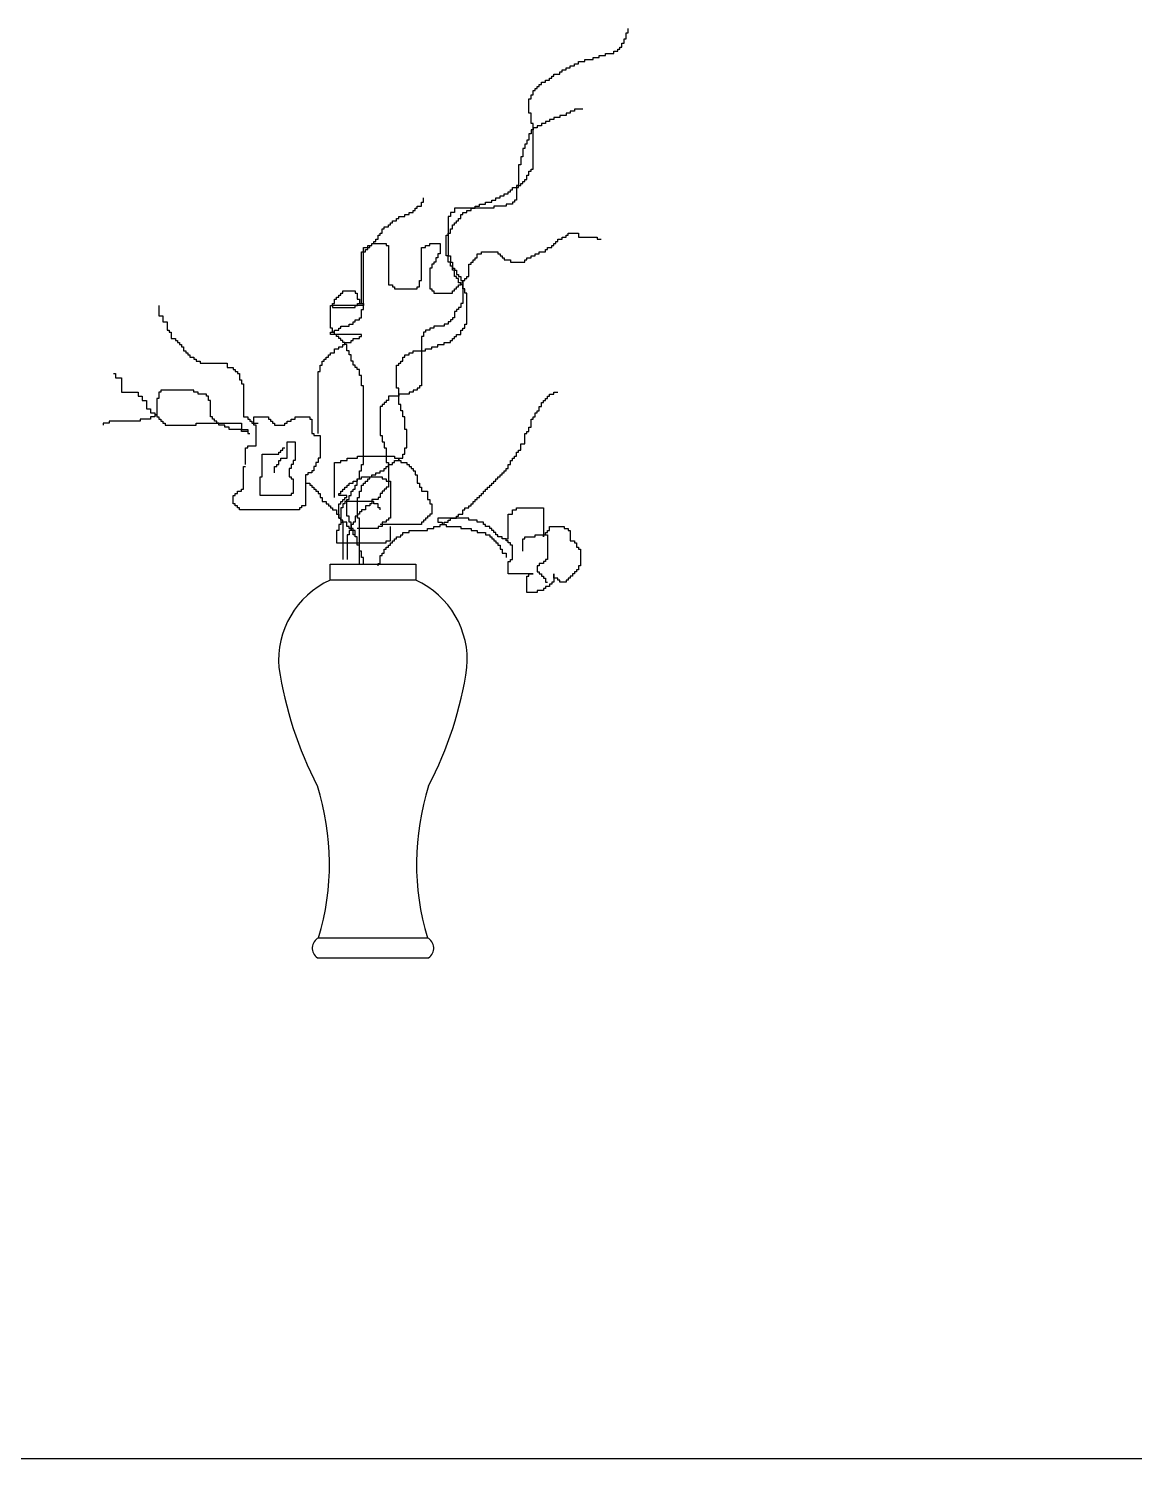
# Model space of a CAD drawing. Header units: millimetres. Extents: x 22565 to 38821, y 15578 to 26720.
# Drawn here: x 34757 to 35460, y 23124 to 24034 of the extents above; entities that cross this region are included whole.
import ezdxf

# ---------------------------------------------------------------- set-up
doc = ezdxf.new("R2010")
doc.units = ezdxf.units.MM
doc.layers.add('www.cad-blocks.net', color=7, linetype='Continuous')

# ---------------------------------------------------------------- blocks, each defined once
blk = doc.blocks.new('A$C469A5671')
for p, q in [((331.54, 584.73), (332.85, 584.73)), ((331.54, 582.1), (331.54, 584.73)), ((332.85, 588.67), (334.17, 588.67)), ((332.85, 584.73), (332.85, 588.67)), ((334.17, 588.67), (334.17, 591.3)), ((315.75, 574.21), (319.7, 574.21)), ((315.75, 572.89), (315.75, 574.21)), ((319.7, 575.52), (324.96, 575.52)), ((319.7, 574.21), (319.7, 575.52)), ((324.96, 576.84), (327.59, 576.84)), ((324.96, 575.52), (324.96, 576.84)), ((327.59, 578.15), (328.9, 578.15)), ((327.59, 576.84), (327.59, 578.15)), ((328.9, 579.47), (330.22, 579.47)), ((328.9, 578.15), (328.9, 579.47)), ((330.22, 582.1), (331.54, 582.1)), ((330.22, 579.47), (330.22, 582.1)), ((292.07, 565.01), (294.7, 565.01)), ((292.07, 563.69), (292.07, 565.01)), ((294.7, 566.32), (297.33, 566.32)), ((294.7, 565.01), (294.7, 566.32)), ((297.33, 567.64), (299.96, 567.64)), ((297.33, 566.32), (297.33, 567.64)), ((299.96, 568.95), (302.59, 568.95)), ((299.96, 567.64), (299.96, 568.95)), ((302.59, 570.27), (306.54, 570.27)), ((302.59, 568.95), (302.59, 570.27)), ((306.54, 571.58), (311.8, 571.58)), ((306.54, 570.27), (306.54, 571.58)), ((311.8, 572.89), (315.75, 572.89)), ((311.8, 571.58), (311.8, 572.89)), ((277.6, 555.8), (278.91, 555.8)), ((277.6, 554.49), (277.6, 555.8)), ((278.91, 557.12), (281.55, 557.12)), ((278.91, 555.8), (278.91, 557.12)), ((281.55, 558.43), (284.18, 558.43)), ((281.55, 557.12), (281.55, 558.43)), ((284.18, 559.75), (285.49, 559.75)), ((284.18, 558.43), (284.18, 559.75)), ((285.49, 561.06), (286.81, 561.06)), ((285.49, 559.75), (285.49, 561.06)), ((286.81, 562.38), (290.75, 562.38)), ((286.81, 561.06), (286.81, 562.38)), ((290.75, 563.69), (292.07, 563.69)), ((290.75, 562.38), (290.75, 563.69)), ((271.02, 546.6), (272.34, 546.6)), ((271.02, 537.4), (271.02, 546.6)), ((272.34, 549.23), (273.65, 549.23)), ((272.34, 546.6), (272.34, 549.23)), ((273.65, 551.86), (274.97, 551.86)), ((273.65, 549.23), (273.65, 551.86)), ((274.97, 553.18), (276.28, 553.18)), ((274.97, 551.86), (274.97, 553.18)), ((276.28, 554.49), (277.6, 554.49)), ((276.28, 553.18), (276.28, 554.49)), ((272.34, 537.4), (271.02, 537.4)), ((272.34, 530.83), (272.34, 537.4)), ((294.7, 537.4), (294.7, 536.09)), ((297.33, 537.4), (294.7, 537.4)), ((297.33, 538.72), (297.33, 537.4)), ((299.96, 538.72), (297.33, 538.72)), ((299.96, 540.03), (299.96, 538.72)), ((305.22, 540.03), (299.96, 540.03)), ((273.65, 530.83), (272.34, 530.83)), ((273.65, 501.91), (273.65, 530.83)), ((273.65, 528.2), (273.65, 526.88)), ((276.28, 528.2), (273.65, 528.2)), ((276.28, 529.51), (276.28, 528.2)), ((278.91, 529.51), (276.28, 529.51)), ((278.91, 530.83), (278.91, 529.51)), ((281.55, 530.83), (278.91, 530.83)), ((281.55, 532.14), (281.55, 530.83)), ((284.18, 532.14), (281.55, 532.14)), ((284.18, 533.46), (284.18, 532.14)), ((286.81, 533.46), (284.18, 533.46)), ((286.81, 534.77), (286.81, 533.46)), ((290.75, 534.77), (286.81, 534.77)), ((290.75, 536.09), (290.75, 534.77)), ((294.7, 536.09), (290.75, 536.09)), ((269.7, 520.31), (269.7, 517.68)), ((271.02, 520.31), (269.7, 520.31)), ((271.02, 524.25), (271.02, 520.31)), ((272.34, 524.25), (271.02, 524.25)), ((272.34, 526.88), (272.34, 524.25)), ((273.65, 526.88), (272.34, 526.88)), ((265.76, 509.79), (265.76, 504.54)), ((267.07, 509.79), (265.76, 509.79)), ((268.39, 515.05), (267.07, 515.05)), ((267.07, 515.05), (267.07, 509.79)), ((268.39, 517.68), (268.39, 515.05)), ((269.7, 517.68), (268.39, 517.68)), ((264.44, 504.54), (264.44, 491.39)), ((265.76, 504.54), (264.44, 504.54)), ((271.02, 500.59), (272.34, 500.59)), ((271.02, 497.96), (271.02, 500.59)), ((272.34, 501.91), (273.65, 501.91)), ((272.34, 500.59), (272.34, 501.91)), ((263.13, 491.39), (263.13, 482.19)), ((264.44, 491.39), (263.13, 491.39)), ((264.44, 491.39), (265.76, 491.39)), ((264.44, 490.08), (264.44, 491.39)), ((265.76, 492.7), (267.07, 492.7)), ((265.76, 491.39), (265.76, 492.7)), ((267.07, 494.02), (268.39, 494.02)), ((267.07, 492.7), (267.07, 494.02)), ((268.39, 495.33), (269.7, 495.33)), ((268.39, 494.02), (268.39, 495.33)), ((269.7, 497.96), (271.02, 497.96)), ((269.7, 495.33), (269.7, 497.96)), ((203.93, 480.87), (203.93, 483.5)), ((249.97, 483.5), (252.6, 483.5)), ((249.97, 482.19), (249.97, 483.5)), ((252.6, 484.82), (255.23, 484.82)), ((252.6, 483.5), (252.6, 484.82)), ((255.23, 486.13), (257.86, 486.13)), ((255.23, 484.82), (255.23, 486.13)), ((257.86, 487.45), (259.18, 487.45)), ((257.86, 486.13), (257.86, 487.45)), ((259.18, 488.76), (260.5, 488.76)), ((259.18, 487.45), (259.18, 488.76)), ((260.5, 490.08), (264.44, 490.08)), ((260.5, 488.76), (260.5, 490.08)), ((194.72, 474.3), (197.35, 474.3)), ((194.72, 472.99), (194.72, 474.3)), ((197.35, 475.61), (198.67, 475.61)), ((197.35, 474.3), (197.35, 475.61)), ((198.67, 476.93), (199.98, 476.93)), ((198.67, 475.61), (198.67, 476.93)), ((199.98, 478.24), (202.61, 478.24)), ((199.98, 476.93), (199.98, 478.24)), ((202.61, 480.87), (203.93, 480.87)), ((202.61, 478.24), (202.61, 480.87)), ((221.03, 474.3), (221.03, 471.67)), ((223.66, 474.3), (221.03, 474.3)), ((223.66, 476.93), (223.66, 474.3)), ((248.66, 476.93), (223.66, 476.93)), ((228.92, 474.3), (231.55, 474.3)), ((228.92, 472.99), (228.92, 474.3)), ((231.55, 475.61), (234.19, 475.61)), ((231.55, 474.3), (231.55, 475.61)), ((234.19, 476.93), (236.82, 476.93)), ((234.19, 475.61), (234.19, 476.93)), ((236.82, 478.24), (239.45, 478.24)), ((236.82, 476.93), (236.82, 478.24)), ((239.45, 479.56), (243.39, 479.56)), ((239.45, 478.24), (239.45, 479.56)), ((243.39, 480.87), (247.34, 480.87)), ((243.39, 479.56), (243.39, 480.87)), ((247.34, 482.19), (249.97, 482.19)), ((247.34, 480.87), (247.34, 482.19)), ((248.66, 478.24), (248.66, 476.93)), ((256.55, 478.24), (248.66, 478.24)), ((256.55, 479.56), (256.55, 478.24)), ((260.5, 479.56), (256.55, 479.56)), ((260.5, 480.87), (260.5, 479.56)), ((261.81, 480.87), (260.5, 480.87)), ((261.81, 482.19), (261.81, 480.87)), ((263.13, 482.19), (261.81, 482.19)), ((178.93, 465.1), (181.56, 465.1)), ((178.93, 463.78), (178.93, 465.1)), ((181.56, 466.41), (182.88, 466.41)), ((181.56, 465.1), (181.56, 466.41)), ((182.88, 467.73), (184.2, 467.73)), ((182.88, 466.41), (182.88, 467.73)), ((184.2, 469.04), (186.83, 469.04)), ((184.2, 467.73), (184.2, 469.04)), ((186.83, 470.36), (188.14, 470.36)), ((186.83, 469.04), (186.83, 470.36)), ((188.14, 471.67), (192.09, 471.67)), ((188.14, 470.36), (188.14, 471.67)), ((192.09, 472.99), (194.72, 472.99)), ((192.09, 471.67), (192.09, 472.99)), ((219.71, 471.67), (219.71, 446.69)), ((221.03, 471.67), (219.71, 471.67)), ((222.35, 466.41), (223.66, 466.41)), ((222.35, 463.78), (222.35, 466.41)), ((223.66, 467.73), (224.98, 467.73)), ((223.66, 466.41), (223.66, 467.73)), ((224.98, 469.04), (226.29, 469.04)), ((224.98, 467.73), (224.98, 469.04)), ((226.29, 470.36), (227.61, 470.36)), ((226.29, 469.04), (226.29, 470.36)), ((227.61, 472.99), (228.92, 472.99)), ((227.61, 470.36), (227.61, 472.99)), ((172.36, 455.9), (173.67, 455.9)), ((172.36, 454.58), (172.36, 455.9)), ((173.67, 457.21), (174.99, 457.21)), ((173.67, 455.9), (173.67, 457.21)), ((174.99, 459.84), (176.3, 459.84)), ((174.99, 457.21), (174.99, 459.84)), ((176.3, 461.15), (177.62, 461.15)), ((176.3, 459.84), (176.3, 461.15)), ((177.62, 463.78), (178.93, 463.78)), ((177.62, 461.15), (177.62, 463.78)), ((218.4, 459.84), (219.71, 459.84)), ((218.4, 446.69), (218.4, 459.84)), ((219.71, 461.15), (221.03, 461.15)), ((219.71, 459.84), (219.71, 461.15)), ((221.03, 463.78), (222.35, 463.78)), ((221.03, 461.15), (221.03, 463.78)), ((288.12, 455.9), (289.44, 455.9)), ((288.12, 454.58), (288.12, 455.9)), ((289.44, 457.21), (292.07, 457.21)), ((289.44, 455.9), (289.44, 457.21)), ((292.07, 458.53), (294.7, 458.53)), ((292.07, 457.21), (292.07, 458.53)), ((294.7, 459.84), (296.02, 459.84)), ((294.7, 458.53), (294.7, 459.84)), ((296.02, 461.15), (302.59, 461.15)), ((296.02, 459.84), (296.02, 461.15)), ((302.59, 461.15), (302.59, 458.53)), ((302.59, 458.53), (314.43, 458.53)), ((314.43, 458.53), (314.43, 457.21)), ((314.43, 457.21), (317.06, 457.21)), ((164.46, 449.32), (165.78, 449.32)), ((164.46, 416.46), (164.46, 449.32)), ((165.78, 451.95), (168.41, 451.95)), ((165.78, 449.32), (165.78, 451.95)), ((165.78, 449.32), (167.09, 449.32)), ((165.78, 412.51), (165.78, 449.32)), ((167.09, 450.64), (168.41, 450.64)), ((167.09, 449.32), (167.09, 450.64)), ((168.41, 453.27), (171.04, 453.27)), ((168.41, 451.95), (168.41, 453.27)), ((168.41, 451.95), (169.72, 451.95)), ((168.41, 450.64), (168.41, 451.95)), ((169.72, 453.27), (171.04, 453.27)), ((169.72, 451.95), (169.72, 453.27)), ((171.04, 454.58), (172.36, 454.58)), ((171.04, 453.27), (171.04, 454.58)), ((171.04, 454.58), (180.25, 454.58)), ((171.04, 453.27), (171.04, 454.58)), ((180.25, 454.58), (180.25, 453.27)), ((180.25, 453.27), (181.56, 453.27)), ((181.56, 453.27), (181.56, 428.29)), ((202.61, 451.95), (205.24, 451.95)), ((202.61, 430.92), (202.61, 451.95)), ((205.24, 453.27), (207.87, 453.27)), ((205.24, 451.95), (205.24, 453.27)), ((207.87, 454.58), (214.45, 454.58)), ((207.87, 453.27), (207.87, 454.58)), ((213.14, 448.01), (213.14, 445.38)), ((214.45, 448.01), (213.14, 448.01)), ((214.45, 454.58), (214.45, 448.01)), ((219.71, 446.69), (218.4, 446.69)), ((219.71, 442.75), (219.71, 446.69)), ((219.71, 446.69), (221.03, 446.69)), ((221.03, 446.69), (221.03, 442.75)), ((238.13, 448.01), (240.76, 448.01)), ((238.13, 445.38), (238.13, 448.01)), ((240.76, 449.32), (251.29, 449.32)), ((240.76, 448.01), (240.76, 449.32)), ((251.29, 449.32), (251.29, 448.01)), ((251.29, 448.01), (252.6, 448.01)), ((252.6, 448.01), (252.6, 446.69)), ((252.6, 446.69), (253.92, 446.69)), ((253.92, 446.69), (253.92, 445.38)), ((272.34, 446.69), (274.97, 446.69)), ((272.34, 445.38), (272.34, 446.69)), ((274.97, 448.01), (277.6, 448.01)), ((274.97, 446.69), (274.97, 448.01)), ((277.6, 449.32), (281.55, 449.32)), ((277.6, 448.01), (277.6, 449.32)), ((281.55, 450.64), (282.86, 450.64)), ((281.55, 449.32), (281.55, 450.64)), ((282.86, 451.95), (285.49, 451.95)), ((282.86, 450.64), (282.86, 451.95)), ((285.49, 453.27), (286.81, 453.27)), ((285.49, 451.95), (285.49, 453.27)), ((286.81, 454.58), (288.12, 454.58)), ((286.81, 453.27), (286.81, 454.58)), ((207.87, 438.81), (207.87, 425.66)), ((209.19, 438.81), (207.87, 438.81)), ((209.19, 441.43), (209.19, 438.81)), ((210.5, 441.43), (209.19, 441.43)), ((210.5, 442.75), (210.5, 441.43)), ((211.82, 442.75), (210.5, 442.75)), ((211.82, 445.38), (211.82, 442.75)), ((213.14, 445.38), (211.82, 445.38)), ((221.03, 442.75), (219.71, 442.75)), ((221.03, 440.12), (221.03, 442.75)), ((221.03, 442.75), (222.35, 442.75)), ((222.35, 440.12), (221.03, 440.12)), ((222.35, 442.75), (222.35, 438.81)), ((222.35, 437.49), (222.35, 440.12)), ((222.35, 438.81), (223.66, 438.81)), ((223.66, 437.49), (222.35, 437.49)), ((223.66, 438.81), (223.66, 437.49)), ((223.66, 433.55), (223.66, 437.49)), ((223.66, 437.49), (224.98, 437.49)), ((224.98, 437.49), (224.98, 434.86)), ((232.87, 441.43), (234.19, 441.43)), ((232.87, 433.55), (232.87, 441.43)), ((234.19, 442.75), (235.5, 442.75)), ((234.19, 441.43), (234.19, 442.75)), ((235.5, 444.06), (236.82, 444.06)), ((235.5, 442.75), (235.5, 444.06)), ((236.82, 445.38), (238.13, 445.38)), ((236.82, 444.06), (236.82, 445.38)), ((253.92, 445.38), (255.23, 445.38)), ((255.23, 445.38), (255.23, 444.06)), ((255.23, 444.06), (259.18, 444.06)), ((259.18, 444.06), (259.18, 442.75)), ((259.18, 442.75), (268.39, 442.75)), ((268.39, 444.06), (269.7, 444.06)), ((268.39, 442.75), (268.39, 444.06)), ((269.7, 445.38), (272.34, 445.38)), ((269.7, 444.06), (269.7, 445.38)), ((181.56, 428.29), (184.2, 428.29)), ((184.2, 428.29), (184.2, 426.97)), ((201.3, 430.92), (202.61, 430.92)), ((201.3, 426.97), (201.3, 430.92)), ((224.98, 433.55), (223.66, 433.55)), ((224.98, 434.86), (226.29, 434.86)), ((224.98, 432.23), (224.98, 433.55)), ((226.29, 432.23), (224.98, 432.23)), ((226.29, 434.86), (226.29, 433.55)), ((226.29, 433.55), (227.61, 433.55)), ((226.29, 429.6), (226.29, 432.23)), ((227.61, 429.6), (226.29, 429.6)), ((226.29, 428.29), (227.61, 428.29)), ((226.29, 426.97), (226.29, 428.29)), ((227.61, 433.55), (227.61, 430.92)), ((227.61, 430.92), (228.92, 430.92)), ((227.61, 428.29), (227.61, 429.6)), ((227.61, 429.6), (228.92, 429.6)), ((227.61, 428.29), (227.61, 429.6)), ((228.92, 428.29), (227.61, 428.29)), ((228.92, 430.92), (228.92, 416.46)), ((228.92, 430.92), (230.24, 430.92)), ((228.92, 429.6), (228.92, 430.92)), ((228.92, 425.66), (228.92, 428.29)), ((230.24, 432.23), (231.55, 432.23)), ((230.24, 430.92), (230.24, 432.23)), ((231.55, 433.55), (232.87, 433.55)), ((231.55, 432.23), (231.55, 433.55)), ((147.34, 419.09), (148.66, 419.09)), ((147.34, 416.46), (147.34, 419.09)), ((148.66, 420.4), (149.97, 420.4)), ((148.66, 419.09), (148.66, 420.4)), ((149.97, 421.72), (151.29, 421.72)), ((149.97, 420.4), (149.97, 421.72)), ((151.29, 423.03), (152.6, 423.03)), ((151.29, 421.72), (151.29, 423.03)), ((152.6, 424.35), (160.5, 424.35)), ((152.6, 423.03), (152.6, 424.35)), ((160.5, 424.35), (160.5, 423.03)), ((160.5, 423.03), (161.81, 423.03)), ((161.81, 423.03), (161.81, 419.09)), ((161.81, 419.09), (163.13, 419.09)), ((163.13, 419.09), (163.13, 416.46)), ((184.2, 426.97), (185.51, 426.97)), ((185.51, 426.97), (185.51, 425.66)), ((185.51, 425.66), (199.98, 425.66)), ((199.98, 426.97), (201.3, 426.97)), ((199.98, 425.66), (199.98, 426.97)), ((207.87, 425.66), (209.19, 425.66)), ((209.19, 425.66), (209.19, 424.35)), ((209.19, 424.35), (210.5, 424.35)), ((210.5, 424.35), (210.5, 423.03)), ((210.5, 423.03), (222.35, 423.03)), ((222.35, 424.35), (223.66, 424.35)), ((222.35, 423.03), (222.35, 424.35)), ((223.66, 425.66), (224.98, 425.66)), ((223.66, 424.35), (223.66, 425.66)), ((224.98, 426.97), (226.29, 426.97)), ((224.98, 425.66), (224.98, 426.97)), ((230.24, 425.66), (228.92, 425.66)), ((230.24, 423.03), (230.24, 425.66)), ((231.55, 423.03), (230.24, 423.03)), ((231.55, 403.31), (231.55, 423.03)), ((35.52, 415.14), (35.52, 408.57)), ((144.71, 415.14), (146.02, 415.14)), ((144.71, 400.68), (144.71, 415.14)), ((146.02, 416.46), (147.34, 416.46)), ((146.02, 415.14), (146.02, 416.46)), ((146.04, 415.14), (146.04, 413.83)), ((165.76, 415.14), (146.04, 415.14)), ((146.04, 413.83), (160.51, 413.83)), ((160.51, 415.14), (161.83, 415.14)), ((160.51, 413.83), (160.51, 415.14)), ((161.83, 416.46), (164.46, 416.46)), ((161.83, 415.14), (161.83, 416.46)), ((163.13, 416.46), (165.76, 416.46)), ((164.46, 412.51), (165.78, 412.51)), ((164.46, 407.26), (164.46, 412.51)), ((165.76, 416.46), (165.76, 415.14)), ((223.66, 411.2), (223.66, 407.26)), ((224.98, 411.2), (223.66, 411.2)), ((224.98, 412.51), (224.98, 411.2)), ((226.29, 412.51), (224.98, 412.51)), ((226.29, 413.83), (226.29, 412.51)), ((227.61, 413.83), (226.29, 413.83)), ((227.61, 416.46), (227.61, 413.83)), ((228.92, 416.46), (227.61, 416.46)), ((35.52, 408.57), (38.15, 408.57)), ((38.15, 408.57), (38.15, 404.63)), ((38.15, 404.63), (40.78, 404.63)), ((40.78, 404.63), (40.78, 399.37)), ((146.02, 400.68), (144.71, 400.68)), ((146.02, 398.05), (146.02, 400.68)), ((149.99, 400.68), (151.31, 400.68)), ((149.99, 399.37), (149.99, 400.68)), ((151.31, 402), (156.57, 402)), ((151.31, 400.68), (151.31, 402)), ((156.57, 403.31), (159.2, 403.31)), ((156.57, 402), (156.57, 403.31)), ((159.2, 404.63), (160.51, 404.63)), ((159.2, 403.31), (159.2, 404.63)), ((160.51, 405.94), (163.15, 405.94)), ((160.51, 404.63), (160.51, 405.94)), ((163.15, 407.26), (164.46, 407.26)), ((163.15, 405.94), (163.15, 407.26)), ((207.87, 400.68), (207.87, 399.37)), ((210.5, 400.68), (207.87, 400.68)), ((210.5, 402), (210.5, 400.68)), ((217.08, 402), (210.5, 402)), ((217.08, 403.31), (217.08, 402)), ((219.71, 403.31), (217.08, 403.31)), ((219.71, 404.63), (219.71, 403.31)), ((221.03, 404.63), (219.71, 404.63)), ((221.03, 405.94), (221.03, 404.63)), ((222.35, 405.94), (221.03, 405.94)), ((222.35, 407.26), (222.35, 405.94)), ((223.66, 407.26), (222.35, 407.26)), ((228.92, 400.68), (230.24, 400.68)), ((228.92, 399.37), (228.92, 400.68)), ((230.24, 403.31), (231.55, 403.31)), ((230.24, 400.68), (230.24, 403.31)), ((40.78, 399.37), (42.1, 399.37)), ((42.1, 399.37), (42.1, 398.05)), ((42.1, 398.05), (43.41, 398.05)), ((43.41, 398.05), (43.41, 394.11)), ((43.41, 394.11), (46.04, 394.11)), ((46.04, 394.11), (46.04, 392.8)), ((46.04, 392.8), (47.36, 392.8)), ((47.36, 392.8), (47.36, 391.48)), ((47.36, 391.48), (48.67, 391.48)), ((48.67, 391.48), (48.67, 390.17)), ((144.73, 398.05), (147.36, 398.05)), ((144.73, 396.74), (144.73, 398.05)), ((164.44, 396.74), (144.73, 396.74)), ((147.34, 398.05), (146.02, 398.05)), ((147.34, 396.74), (147.34, 398.05)), ((148.66, 396.74), (147.34, 396.74)), ((147.36, 399.37), (149.99, 399.37)), ((147.36, 398.05), (147.36, 399.37)), ((148.66, 395.42), (148.66, 396.74)), ((149.97, 395.42), (148.66, 395.42)), ((149.97, 394.11), (149.97, 395.42)), ((151.29, 394.11), (149.97, 394.11)), ((151.29, 392.8), (151.29, 394.11)), ((152.6, 392.8), (151.29, 392.8)), ((152.6, 391.48), (152.6, 392.8)), ((153.92, 391.48), (152.6, 391.48)), ((153.92, 391.48), (157.86, 391.48)), ((153.92, 390.17), (153.92, 391.48)), ((153.92, 390.17), (153.92, 391.48)), ((157.86, 392.8), (159.18, 392.8)), ((157.86, 391.48), (157.86, 392.8)), ((159.18, 394.11), (163.13, 394.11)), ((159.18, 392.8), (159.18, 394.11)), ((163.13, 395.42), (164.44, 395.42)), ((163.13, 394.11), (163.13, 395.42)), ((164.44, 395.42), (164.44, 396.74)), ((202.61, 395.42), (202.61, 363.87)), ((203.93, 395.42), (202.61, 395.42)), ((203.93, 398.05), (203.93, 395.42)), ((205.24, 398.05), (203.93, 398.05)), ((205.24, 399.37), (205.24, 398.05)), ((207.87, 399.37), (205.24, 399.37)), ((217.08, 391.48), (221.03, 391.48)), ((217.08, 390.17), (217.08, 391.48)), ((221.03, 392.8), (222.35, 392.8)), ((221.03, 391.48), (221.03, 392.8)), ((222.35, 394.11), (223.66, 394.11)), ((222.35, 392.8), (222.35, 394.11)), ((223.66, 395.42), (224.98, 395.42)), ((223.66, 394.11), (223.66, 395.42)), ((224.98, 396.74), (227.61, 396.74)), ((224.98, 395.42), (224.98, 396.74)), ((227.61, 399.37), (228.92, 399.37)), ((227.61, 396.74), (227.61, 399.37)), ((48.67, 390.17), (49.99, 390.17)), ((49.99, 390.17), (49.99, 388.85)), ((49.99, 388.85), (51.31, 388.85)), ((51.31, 388.85), (51.31, 386.22)), ((51.31, 386.22), (52.62, 386.22)), ((52.62, 386.22), (52.62, 384.91)), ((52.62, 384.91), (53.94, 384.91)), ((53.94, 384.91), (53.94, 383.59)), ((53.94, 383.59), (55.25, 383.59)), ((55.25, 383.59), (55.25, 382.28)), ((55.25, 382.28), (57.88, 382.28)), ((57.88, 382.28), (57.88, 380.96)), ((142.08, 382.28), (143.39, 382.28)), ((142.08, 380.96), (142.08, 382.28)), ((143.39, 383.59), (144.71, 383.59)), ((143.39, 382.28), (143.39, 383.59)), ((144.71, 384.91), (147.34, 384.91)), ((144.71, 383.59), (144.71, 384.91)), ((147.34, 387.54), (149.97, 387.54)), ((147.34, 384.91), (147.34, 387.54)), ((149.97, 388.85), (152.6, 388.85)), ((149.97, 387.54), (149.97, 388.85)), ((152.6, 390.17), (153.92, 390.17)), ((152.6, 388.85), (152.6, 390.17)), ((155.23, 390.17), (153.92, 390.17)), ((155.23, 386.22), (155.23, 390.17)), ((156.55, 386.22), (155.23, 386.22)), ((156.55, 383.59), (156.55, 386.22)), ((157.86, 383.59), (156.55, 383.59)), ((157.86, 379.65), (157.86, 383.59)), ((190.77, 382.28), (192.09, 382.28)), ((190.77, 379.65), (190.77, 382.28)), ((192.09, 383.59), (194.72, 383.59)), ((192.09, 382.28), (192.09, 383.59)), ((194.72, 384.91), (197.35, 384.91)), ((194.72, 383.59), (194.72, 384.91)), ((197.35, 386.22), (205.24, 386.22)), ((197.35, 384.91), (197.35, 386.22)), ((205.24, 387.54), (209.19, 387.54)), ((205.24, 386.22), (205.24, 387.54)), ((209.19, 388.85), (213.14, 388.85)), ((209.19, 387.54), (209.19, 388.85)), ((213.14, 390.17), (217.08, 390.17)), ((213.14, 388.85), (213.14, 390.17)), ((57.88, 380.96), (59.2, 380.96)), ((59.2, 380.96), (59.2, 379.65)), ((59.2, 379.65), (61.83, 379.65)), ((61.83, 379.65), (61.83, 378.33)), ((61.83, 378.33), (78.93, 378.33)), ((78.93, 378.33), (78.93, 375.71)), ((78.93, 375.71), (82.88, 375.71)), ((82.88, 375.71), (82.88, 374.39)), ((82.88, 374.39), (84.19, 374.39)), ((84.19, 374.39), (84.19, 373.08)), ((84.19, 373.08), (85.51, 373.08)), ((85.51, 373.08), (85.51, 371.76)), ((136.81, 373.08), (138.13, 373.08)), ((136.81, 333.64), (136.81, 373.08)), ((138.13, 373.08), (138.13, 377.02)), ((138.13, 377.02), (139.45, 377.02)), ((139.45, 379.65), (140.76, 379.65)), ((139.45, 377.02), (139.45, 379.65)), ((140.76, 380.96), (142.08, 380.96)), ((140.76, 379.65), (140.76, 380.96)), ((159.18, 379.65), (157.86, 379.65)), ((159.18, 377.02), (159.18, 379.65)), ((160.5, 377.02), (159.18, 377.02)), ((160.5, 375.71), (160.5, 377.02)), ((161.81, 375.71), (160.5, 375.71)), ((161.81, 374.39), (161.81, 375.71)), ((163.13, 374.39), (161.81, 374.39)), ((163.13, 370.45), (163.13, 374.39)), ((186.83, 362.56), (186.83, 377.02)), ((186.83, 377.02), (188.14, 377.02)), ((188.14, 378.33), (189.46, 378.33)), ((188.14, 377.02), (188.14, 378.33)), ((189.46, 379.65), (190.77, 379.65)), ((189.46, 378.33), (189.46, 379.65)), ((6.58, 371.76), (7.89, 371.76)), ((7.89, 371.76), (7.89, 369.13)), ((7.89, 369.13), (11.84, 369.13)), ((11.84, 369.13), (11.84, 359.93)), ((85.51, 371.76), (86.82, 371.76)), ((86.82, 371.76), (86.82, 367.82)), ((86.82, 367.82), (88.14, 367.82)), ((88.14, 367.82), (88.14, 365.19)), ((88.14, 365.19), (89.46, 365.19)), ((89.46, 365.19), (89.46, 344.16)), ((164.44, 370.45), (163.13, 370.45)), ((164.44, 363.87), (164.44, 370.45)), ((11.84, 359.93), (22.36, 359.93)), ((22.36, 359.93), (22.36, 357.3)), ((22.36, 357.3), (24.99, 357.3)), ((24.99, 357.3), (24.99, 354.67)), ((34.2, 355.99), (34.2, 345.47)), ((35.52, 355.99), (34.2, 355.99)), ((35.52, 359.93), (35.52, 355.99)), ((36.83, 359.93), (35.52, 359.93)), ((36.83, 361.24), (36.83, 359.93)), ((57.88, 361.24), (36.83, 361.24)), ((57.88, 359.93), (57.88, 361.24)), ((60.51, 359.93), (57.88, 359.93)), ((60.51, 358.62), (60.51, 359.93)), ((65.78, 358.62), (60.51, 358.62)), ((65.78, 357.3), (65.78, 358.62)), ((67.09, 357.3), (65.78, 357.3)), ((67.09, 354.67), (67.09, 357.3)), ((165.76, 363.87), (164.44, 363.87)), ((165.76, 313.92), (165.76, 363.87)), ((181.56, 357.3), (181.56, 354.67)), ((188.14, 357.3), (181.56, 357.3)), ((188.14, 362.56), (186.83, 362.56)), ((188.14, 352.04), (188.14, 362.56)), ((188.14, 358.62), (188.14, 357.3)), ((194.72, 358.62), (188.14, 358.62)), ((194.72, 359.93), (194.72, 358.62)), ((197.35, 359.93), (194.72, 359.93)), ((197.35, 361.24), (197.35, 359.93)), ((199.98, 361.24), (197.35, 361.24)), ((199.98, 362.56), (199.98, 361.24)), ((201.3, 362.56), (199.98, 362.56)), ((201.3, 363.87), (201.3, 362.56)), ((202.61, 363.87), (201.3, 363.87)), ((281.55, 355.99), (282.86, 355.99)), ((281.55, 354.67), (281.55, 355.99)), ((282.86, 357.3), (284.18, 357.3)), ((282.86, 355.99), (282.86, 357.3)), ((284.18, 358.62), (286.81, 358.62)), ((284.18, 357.3), (284.18, 358.62)), ((286.81, 359.93), (289.44, 359.93)), ((286.81, 358.62), (286.81, 359.93)), ((24.99, 354.67), (27.63, 354.67)), ((27.63, 354.67), (27.63, 349.41)), ((27.63, 349.41), (30.26, 349.41)), ((30.26, 349.41), (30.26, 346.78)), ((30.26, 346.78), (32.89, 346.78)), ((32.89, 346.78), (32.89, 345.47)), ((68.41, 354.67), (67.09, 354.67)), ((68.41, 344.16), (68.41, 354.67)), ((176.3, 350.73), (176.3, 332.32)), ((177.62, 350.73), (176.3, 350.73)), ((177.62, 352.04), (177.62, 350.73)), ((178.93, 352.04), (177.62, 352.04)), ((178.93, 353.36), (178.93, 352.04)), ((180.25, 353.36), (178.93, 353.36)), ((180.25, 354.67), (180.25, 353.36)), ((181.56, 354.67), (180.25, 354.67)), ((189.46, 352.04), (188.14, 352.04)), ((189.46, 348.1), (189.46, 352.04)), ((190.77, 348.1), (189.46, 348.1)), ((190.77, 344.16), (190.77, 348.1)), ((274.97, 346.78), (276.28, 346.78)), ((274.97, 344.16), (274.97, 346.78)), ((276.28, 348.1), (277.6, 348.1)), ((276.28, 346.78), (276.28, 348.1)), ((277.6, 350.73), (278.91, 350.73)), ((277.6, 348.1), (277.6, 350.73)), ((278.91, 353.36), (280.23, 353.36)), ((278.91, 350.73), (278.91, 353.36)), ((280.23, 354.67), (281.55, 354.67)), ((280.23, 353.36), (280.23, 354.67)), ((0, 340.21), (0, 338.9)), ((3.95, 340.21), (0, 340.21)), ((3.95, 341.53), (3.95, 340.21)), ((23.68, 341.53), (3.95, 341.53)), ((23.68, 342.84), (23.68, 341.53)), ((30.26, 342.84), (23.68, 342.84)), ((30.26, 344.16), (30.26, 342.84)), ((32.89, 344.16), (30.26, 344.16)), ((32.89, 345.47), (34.2, 345.47)), ((32.89, 345.47), (32.89, 344.16)), ((34.2, 345.47), (32.89, 345.47)), ((34.2, 345.47), (34.2, 344.16)), ((34.2, 344.16), (35.52, 344.16)), ((35.52, 344.16), (35.52, 342.84)), ((35.52, 342.84), (36.83, 342.84)), ((36.83, 342.84), (36.83, 341.53)), ((36.83, 341.53), (38.15, 341.53)), ((38.15, 341.53), (38.15, 340.21)), ((38.15, 340.21), (39.47, 340.21)), ((39.47, 340.21), (39.47, 338.9)), ((39.47, 338.9), (59.2, 338.9)), ((59.2, 340.21), (88.14, 340.21)), ((59.2, 338.9), (59.2, 340.21)), ((69.72, 344.16), (68.41, 344.16)), ((69.72, 342.84), (69.72, 344.16)), ((71.04, 342.84), (69.72, 342.84)), ((71.04, 341.53), (71.04, 342.84)), ((72.35, 341.53), (71.04, 341.53)), ((72.35, 340.21), (72.35, 341.53)), ((73.67, 340.21), (72.35, 340.21)), ((73.67, 338.9), (73.67, 340.21)), ((77.62, 338.9), (73.67, 338.9)), ((77.62, 337.58), (77.62, 338.9)), ((80.25, 337.58), (77.62, 337.58)), ((80.25, 336.27), (80.25, 337.58)), ((88.14, 340.21), (88.14, 336.27)), ((89.46, 344.16), (92.09, 344.16)), ((92.09, 344.16), (92.09, 342.84)), ((92.09, 342.84), (93.4, 342.84)), ((93.4, 342.84), (93.4, 341.53)), ((93.4, 341.53), (94.72, 341.53)), ((94.72, 341.53), (94.72, 340.21)), ((94.72, 340.21), (98.66, 340.21)), ((96.03, 344.16), (105.24, 344.16)), ((96.03, 338.9), (96.03, 344.16)), ((97.35, 338.9), (96.03, 338.9)), ((97.35, 325.75), (97.35, 338.9)), ((105.24, 344.16), (105.24, 342.84)), ((105.24, 342.84), (106.56, 342.84)), ((106.56, 342.84), (106.56, 341.53)), ((106.56, 341.53), (107.87, 341.53)), ((107.87, 341.53), (107.87, 340.21)), ((107.87, 340.21), (109.19, 340.21)), ((109.19, 340.21), (109.19, 338.9)), ((109.19, 338.9), (115.77, 338.9)), ((115.77, 340.21), (117.08, 340.21)), ((115.77, 338.9), (115.77, 340.21)), ((117.08, 341.53), (119.71, 341.53)), ((117.08, 340.21), (117.08, 341.53)), ((119.71, 342.84), (122.34, 342.84)), ((119.71, 341.53), (119.71, 342.84)), ((122.34, 344.16), (131.55, 344.16)), ((122.34, 342.84), (122.34, 344.16)), ((131.55, 344.16), (131.55, 342.84)), ((131.55, 342.84), (132.87, 342.84)), ((132.87, 342.84), (132.87, 333.64)), ((192.09, 344.16), (190.77, 344.16)), ((192.09, 336.27), (192.09, 344.16)), ((271.02, 337.58), (272.34, 337.58)), ((271.02, 334.95), (271.02, 337.58)), ((272.34, 342.84), (273.65, 342.84)), ((272.34, 337.58), (272.34, 342.84)), ((273.65, 344.16), (274.97, 344.16)), ((273.65, 342.84), (273.65, 344.16)), ((88.14, 336.27), (80.25, 336.27)), ((88.14, 336.27), (92.09, 336.27)), ((88.14, 334.95), (88.14, 336.27)), ((92.09, 334.95), (88.14, 334.95)), ((92.09, 336.27), (92.09, 333.64)), ((92.09, 333.64), (93.4, 333.64)), ((117.08, 328.38), (122.34, 328.38)), ((117.08, 317.86), (117.08, 328.38)), ((122.34, 328.38), (122.34, 316.55)), ((132.87, 333.64), (134.18, 333.64)), ((134.18, 333.64), (134.18, 332.32)), ((134.18, 332.32), (138.13, 332.32)), ((138.13, 332.32), (138.13, 317.86)), ((176.3, 332.32), (177.62, 332.32)), ((177.62, 332.32), (177.62, 328.38)), ((177.62, 328.38), (178.93, 328.38)), ((178.93, 328.38), (178.93, 324.44)), ((193.4, 336.27), (192.09, 336.27)), ((193.4, 324.44), (193.4, 336.27)), ((268.39, 333.64), (269.7, 333.64)), ((268.39, 327.07), (268.39, 333.64)), ((269.7, 334.95), (271.02, 334.95)), ((269.7, 333.64), (269.7, 334.95)), ((90.77, 324.44), (92.09, 324.44)), ((90.77, 313.92), (90.77, 324.44)), ((92.09, 325.75), (97.35, 325.75)), ((92.09, 324.44), (92.09, 325.75)), ((101.3, 320.49), (111.82, 320.49)), ((101.3, 306.03), (101.3, 320.49)), ((111.82, 321.81), (113.14, 321.81)), ((111.82, 320.49), (111.82, 321.81)), ((113.14, 323.12), (114.45, 323.12)), ((113.14, 321.81), (113.14, 323.12)), ((114.45, 324.44), (115.77, 324.44)), ((114.45, 323.12), (114.45, 324.44)), ((161.83, 319.18), (185.51, 319.18)), ((161.83, 317.86), (161.83, 319.18)), ((178.93, 324.44), (180.25, 324.44)), ((180.25, 324.44), (180.25, 315.23)), ((185.51, 319.18), (185.51, 317.86)), ((190.77, 320.49), (192.09, 320.49)), ((190.77, 317.86), (190.77, 320.49)), ((192.09, 324.44), (193.4, 324.44)), ((192.09, 320.49), (192.09, 324.44)), ((261.81, 319.18), (263.13, 319.18)), ((261.81, 317.86), (261.81, 319.18)), ((263.13, 321.81), (264.44, 321.81)), ((263.13, 319.18), (263.13, 321.81)), ((264.44, 323.12), (265.76, 323.12)), ((264.44, 321.81), (264.44, 323.12)), ((265.76, 327.07), (268.39, 327.07)), ((265.76, 323.12), (265.76, 327.07)), ((89.46, 312.61), (90.77, 312.61)), ((89.46, 298.14), (89.46, 312.61)), ((109.19, 312.61), (110.51, 312.61)), ((109.19, 308.66), (109.19, 312.61)), ((110.51, 313.92), (111.82, 313.92)), ((110.51, 312.61), (110.51, 313.92)), ((111.82, 316.55), (113.14, 316.55)), ((111.82, 313.92), (111.82, 316.55)), ((113.14, 317.86), (117.08, 317.86)), ((113.14, 316.55), (113.14, 317.86)), ((118.4, 311.29), (118.4, 306.03)), ((119.71, 311.29), (118.4, 311.29)), ((119.71, 313.92), (119.71, 311.29)), ((121.03, 313.92), (119.71, 313.92)), ((121.03, 316.55), (121.03, 313.92)), ((122.34, 316.55), (121.03, 316.55)), ((132.87, 309.98), (132.87, 308.66)), ((134.18, 309.98), (132.87, 309.98)), ((134.18, 312.61), (134.18, 309.98)), ((135.5, 312.61), (134.18, 312.61)), ((135.5, 315.23), (135.5, 312.61)), ((136.81, 315.23), (135.5, 315.23)), ((136.81, 317.86), (136.81, 315.23)), ((138.13, 317.86), (136.81, 317.86)), ((147.36, 315.23), (151.31, 315.23)), ((147.36, 292.89), (147.36, 315.23)), ((151.31, 316.55), (155.25, 316.55)), ((151.31, 315.23), (151.31, 316.55)), ((155.25, 317.86), (161.83, 317.86)), ((155.25, 316.55), (155.25, 317.86)), ((163.13, 309.98), (164.44, 309.98)), ((163.13, 304.72), (163.13, 309.98)), ((164.44, 313.92), (165.76, 313.92)), ((164.44, 309.98), (164.44, 313.92)), ((176.3, 309.98), (178.93, 309.98)), ((176.3, 308.66), (176.3, 309.98)), ((178.93, 311.29), (180.25, 311.29)), ((178.93, 309.98), (178.93, 311.29)), ((180.25, 315.23), (181.56, 315.23)), ((180.25, 312.61), (181.56, 312.61)), ((180.25, 311.29), (180.25, 312.61)), ((181.56, 315.23), (181.56, 299.46)), ((181.56, 313.92), (184.2, 313.92)), ((181.56, 312.61), (181.56, 313.92)), ((184.2, 315.23), (185.51, 315.23)), ((184.2, 313.92), (184.2, 315.23)), ((185.51, 317.86), (188.14, 317.86)), ((185.51, 316.55), (188.14, 316.55)), ((185.51, 315.23), (185.51, 316.55)), ((188.14, 317.86), (188.14, 316.55)), ((188.14, 317.86), (190.77, 317.86)), ((188.14, 316.55), (188.14, 317.86)), ((188.14, 316.55), (189.46, 316.55)), ((189.46, 316.55), (189.46, 315.23)), ((189.46, 315.23), (193.4, 315.23)), ((193.4, 315.23), (193.4, 313.92)), ((193.4, 313.92), (194.72, 313.92)), ((194.72, 313.92), (194.72, 312.61)), ((194.72, 312.61), (196.03, 312.61)), ((196.03, 312.61), (196.03, 311.29)), ((196.03, 311.29), (197.35, 311.29)), ((197.35, 311.29), (197.35, 309.98)), ((197.35, 309.98), (198.67, 309.98)), ((198.67, 309.98), (198.67, 307.35)), ((255.23, 309.98), (256.55, 309.98)), ((255.23, 308.66), (255.23, 309.98)), ((256.55, 311.29), (257.86, 311.29)), ((256.55, 309.98), (256.55, 311.29)), ((257.86, 313.92), (259.18, 313.92)), ((257.86, 311.29), (257.86, 313.92)), ((259.18, 316.55), (260.5, 316.55)), ((259.18, 313.92), (259.18, 316.55)), ((260.5, 317.86), (261.81, 317.86)), ((260.5, 316.55), (260.5, 317.86)), ((99.98, 306.03), (101.3, 306.03)), ((99.98, 294.2), (99.98, 306.03)), ((118.4, 306.03), (119.71, 306.03)), ((119.71, 306.03), (119.71, 304.72)), ((119.71, 304.72), (121.03, 304.72)), ((121.03, 304.72), (121.03, 295.52)), ((128.92, 307.35), (128.92, 287.63)), ((130.24, 307.35), (128.92, 307.35)), ((128.92, 302.09), (131.55, 302.09)), ((130.24, 308.66), (130.24, 307.35)), ((132.87, 308.66), (130.24, 308.66)), ((131.55, 302.09), (131.55, 300.77)), ((131.55, 300.77), (132.87, 300.77)), ((132.87, 300.77), (132.87, 299.46)), ((155.25, 300.77), (156.57, 300.77)), ((155.25, 299.46), (155.25, 300.77)), ((156.57, 302.09), (159.2, 302.09)), ((156.57, 300.77), (156.57, 302.09)), ((159.2, 303.4), (161.83, 303.4)), ((159.2, 302.09), (159.2, 303.4)), ((160.5, 300.77), (161.81, 300.77)), ((160.5, 298.14), (160.5, 300.77)), ((161.81, 304.72), (163.13, 304.72)), ((161.81, 300.77), (161.81, 304.72)), ((161.83, 304.72), (164.46, 304.72)), ((161.83, 303.4), (161.83, 304.72)), ((164.46, 306.03), (177.62, 306.03)), ((164.46, 304.72), (164.46, 306.03)), ((164.46, 300.77), (165.78, 300.77)), ((164.46, 296.83), (164.46, 300.77)), ((165.78, 302.09), (167.09, 302.09)), ((165.78, 300.77), (165.78, 302.09)), ((167.09, 303.4), (168.41, 303.4)), ((167.09, 302.09), (167.09, 303.4)), ((168.41, 304.72), (169.72, 304.72)), ((168.41, 303.4), (168.41, 304.72)), ((169.72, 306.03), (171.04, 306.03)), ((169.72, 304.72), (169.72, 306.03)), ((171.04, 307.35), (173.67, 307.35)), ((171.04, 306.03), (171.04, 307.35)), ((173.67, 308.66), (176.3, 308.66)), ((173.67, 307.35), (173.67, 308.66)), ((177.62, 306.03), (177.62, 304.72)), ((177.62, 304.72), (180.25, 304.72)), ((180.25, 304.72), (180.25, 303.4)), ((180.25, 303.4), (182.88, 303.4)), ((182.88, 303.4), (182.88, 279.74)), ((198.67, 307.35), (199.98, 307.35)), ((199.98, 307.35), (199.98, 302.09)), ((199.98, 302.09), (201.3, 302.09)), ((201.3, 302.09), (201.3, 299.46)), ((246.03, 300.77), (247.34, 300.77)), ((246.03, 299.46), (246.03, 300.77)), ((247.34, 302.09), (248.66, 302.09)), ((247.34, 300.77), (247.34, 302.09)), ((248.66, 303.4), (249.97, 303.4)), ((248.66, 302.09), (248.66, 303.4)), ((249.97, 304.72), (251.29, 304.72)), ((249.97, 303.4), (249.97, 304.72)), ((251.29, 306.03), (252.6, 306.03)), ((251.29, 304.72), (251.29, 306.03)), ((252.6, 307.35), (253.92, 307.35)), ((252.6, 306.03), (252.6, 307.35)), ((253.92, 308.66), (255.23, 308.66)), ((253.92, 307.35), (253.92, 308.66)), ((82.88, 294.2), (84.19, 294.2)), ((82.88, 288.94), (82.88, 294.2)), ((84.19, 295.52), (85.51, 295.52)), ((84.19, 294.2), (84.19, 295.52)), ((85.51, 296.83), (88.14, 296.83)), ((85.51, 295.52), (85.51, 296.83)), ((88.14, 298.14), (89.46, 298.14)), ((88.14, 296.83), (88.14, 298.14)), ((119.71, 294.2), (99.98, 294.2)), ((119.71, 295.52), (119.71, 294.2)), ((121.03, 295.52), (119.71, 295.52)), ((132.87, 299.46), (134.18, 299.46)), ((134.18, 299.46), (134.18, 298.14)), ((134.18, 298.14), (135.5, 298.14)), ((135.5, 298.14), (135.5, 296.83)), ((135.5, 296.83), (136.81, 296.83)), ((136.81, 296.83), (136.81, 295.52)), ((136.81, 295.52), (138.13, 295.52)), ((138.13, 295.52), (138.13, 292.89)), ((138.13, 292.89), (139.45, 292.89)), ((139.45, 292.89), (139.45, 290.26)), ((149.99, 295.52), (151.31, 295.52)), ((149.99, 294.2), (149.99, 295.52)), ((155.23, 294.2), (149.99, 294.2)), ((151.31, 296.83), (152.62, 296.83)), ((151.31, 295.52), (151.31, 296.83)), ((152.6, 291.57), (153.92, 291.57)), ((152.6, 290.26), (152.6, 291.57)), ((152.62, 298.14), (153.94, 298.14)), ((152.62, 296.83), (152.62, 298.14)), ((153.92, 292.89), (155.23, 292.89)), ((153.92, 291.57), (153.92, 292.89)), ((153.94, 299.46), (155.25, 299.46)), ((153.94, 298.14), (153.94, 299.46)), ((155.23, 292.89), (155.23, 294.2)), ((155.23, 291.57), (156.55, 291.57)), ((155.23, 281.05), (155.23, 291.57)), ((156.55, 294.2), (157.86, 294.2)), ((156.55, 291.57), (156.55, 294.2)), ((157.86, 296.83), (159.18, 296.83)), ((157.86, 294.2), (157.86, 296.83)), ((159.18, 298.14), (160.5, 298.14)), ((159.18, 296.83), (159.18, 298.14)), ((161.83, 292.89), (163.15, 292.89)), ((161.83, 279.74), (161.83, 292.89)), ((163.15, 296.83), (164.46, 296.83)), ((163.15, 292.89), (163.15, 296.83)), ((171.04, 291.57), (171.04, 288.94)), ((174.99, 291.57), (171.04, 291.57)), ((174.99, 292.89), (174.99, 291.57)), ((176.3, 292.89), (174.99, 292.89)), ((176.3, 295.52), (176.3, 292.89)), ((177.62, 295.52), (176.3, 295.52)), ((177.62, 296.83), (177.62, 295.52)), ((178.93, 296.83), (177.62, 296.83)), ((178.93, 298.14), (178.93, 296.83)), ((180.25, 298.14), (178.93, 298.14)), ((180.25, 299.46), (180.25, 298.14)), ((181.56, 299.46), (180.25, 299.46)), ((201.3, 299.46), (202.61, 299.46)), ((202.61, 299.46), (202.61, 296.83)), ((202.61, 296.83), (206.56, 296.83)), ((206.56, 296.83), (206.56, 291.57)), ((206.56, 291.57), (207.87, 291.57)), ((207.87, 291.57), (207.87, 288.94)), ((236.82, 291.57), (238.13, 291.57)), ((236.82, 290.26), (236.82, 291.57)), ((238.13, 292.89), (239.45, 292.89)), ((238.13, 291.57), (238.13, 292.89)), ((239.45, 294.2), (240.76, 294.2)), ((239.45, 292.89), (239.45, 294.2)), ((240.76, 295.52), (242.08, 295.52)), ((240.76, 294.2), (240.76, 295.52)), ((242.08, 296.83), (243.39, 296.83)), ((242.08, 295.52), (242.08, 296.83)), ((243.39, 298.14), (244.71, 298.14)), ((243.39, 296.83), (243.39, 298.14)), ((244.71, 299.46), (246.03, 299.46)), ((244.71, 298.14), (244.71, 299.46)), ((84.19, 288.94), (82.88, 288.94)), ((84.19, 287.63), (84.19, 288.94)), ((85.51, 287.63), (84.19, 287.63)), ((85.51, 286.31), (85.51, 287.63)), ((86.82, 286.31), (85.51, 286.31)), ((86.82, 285), (86.82, 286.31)), ((124.98, 285), (86.82, 285)), ((124.98, 286.31), (124.98, 285)), ((126.29, 286.31), (124.98, 286.31)), ((126.29, 287.63), (126.29, 286.31)), ((128.92, 287.63), (126.29, 287.63)), ((139.45, 290.26), (142.08, 290.26)), ((142.08, 290.26), (142.08, 288.94)), ((142.08, 288.94), (143.39, 288.94)), ((143.39, 288.94), (143.39, 287.63)), ((143.39, 287.63), (144.71, 287.63)), ((144.71, 287.63), (144.71, 286.31)), ((144.71, 286.31), (146.02, 286.31)), ((146.02, 286.31), (146.02, 285)), ((146.02, 285), (148.66, 285)), ((148.66, 285), (148.66, 282.37)), ((148.66, 282.37), (149.97, 282.37)), ((149.97, 288.94), (151.29, 288.94)), ((149.97, 279.74), (149.97, 288.94)), ((149.97, 282.37), (149.97, 279.74)), ((151.29, 290.26), (152.6, 290.26)), ((151.29, 288.94), (151.29, 290.26)), ((151.31, 286.31), (151.31, 275.8)), ((152.62, 286.31), (151.31, 286.31)), ((152.62, 288.94), (152.62, 286.31)), ((153.94, 288.94), (152.62, 288.94)), ((153.94, 290.26), (153.94, 288.94)), ((172.36, 290.26), (153.94, 290.26)), ((161.83, 282.37), (161.83, 281.05)), ((163.15, 282.37), (161.83, 282.37)), ((163.15, 283.68), (163.15, 282.37)), ((164.46, 283.68), (163.15, 283.68)), ((164.46, 285), (164.46, 283.68)), ((167.09, 285), (164.46, 285)), ((167.09, 287.63), (167.09, 285)), ((169.72, 287.63), (167.09, 287.63)), ((169.72, 288.94), (169.72, 287.63)), ((171.04, 288.94), (169.72, 288.94)), ((172.36, 288.94), (172.36, 290.26)), ((174.99, 288.94), (172.36, 288.94)), ((174.99, 286.31), (174.99, 288.94)), ((176.3, 286.31), (174.99, 286.31)), ((176.3, 285), (176.3, 286.31)), ((207.87, 288.94), (209.19, 288.94)), ((207.87, 282.37), (207.87, 281.05)), ((209.19, 282.37), (207.87, 282.37)), ((209.19, 288.94), (209.19, 282.37)), ((226.29, 282.37), (228.92, 282.37)), ((226.29, 281.05), (226.29, 282.37)), ((228.92, 285), (230.24, 285)), ((228.92, 282.37), (228.92, 285)), ((230.24, 286.31), (232.87, 286.31)), ((230.24, 285), (230.24, 286.31)), ((232.87, 287.63), (234.19, 287.63)), ((232.87, 286.31), (232.87, 287.63)), ((234.19, 288.94), (235.5, 288.94)), ((234.19, 287.63), (234.19, 288.94)), ((235.5, 290.26), (236.82, 290.26)), ((235.5, 288.94), (235.5, 290.26)), ((257.86, 282.37), (260.5, 282.37)), ((257.86, 267.91), (257.86, 282.37)), ((260.5, 285), (263.13, 285)), ((260.5, 282.37), (260.5, 285)), ((263.13, 286.31), (280.23, 286.31)), ((263.13, 285), (263.13, 286.31)), ((280.23, 286.31), (280.23, 267.91)), ((151.29, 279.74), (149.97, 279.74)), ((149.97, 279.74), (151.29, 279.74)), ((149.99, 275.8), (149.99, 271.85)), ((151.31, 275.8), (149.99, 275.8)), ((151.29, 278.43), (151.29, 279.74)), ((151.29, 279.74), (151.29, 277.11)), ((152.6, 278.43), (151.29, 278.43)), ((151.29, 277.11), (152.6, 277.11)), ((152.6, 277.11), (152.6, 278.43)), ((155.23, 277.11), (152.6, 277.11)), ((152.6, 277.11), (152.6, 253.45)), ((156.55, 281.05), (155.23, 281.05)), ((155.23, 274.48), (155.23, 277.11)), ((156.55, 274.48), (155.23, 274.48)), ((156.55, 277.11), (156.55, 281.05)), ((157.86, 277.11), (156.55, 277.11)), ((156.55, 273.17), (156.55, 274.48)), ((157.86, 273.17), (156.55, 273.17)), ((157.86, 273.17), (157.86, 277.11)), ((157.86, 271.85), (157.86, 273.17)), ((159.18, 273.17), (157.86, 273.17)), ((157.88, 275.8), (157.88, 271.85)), ((159.2, 275.8), (157.88, 275.8)), ((159.18, 269.22), (159.18, 273.17)), ((159.2, 277.11), (159.2, 275.8)), ((160.51, 277.11), (159.2, 277.11)), ((160.51, 281.05), (160.51, 277.11)), ((161.83, 281.05), (160.51, 281.05)), ((174.99, 273.17), (161.81, 273.17)), ((163.15, 279.74), (161.83, 279.74)), ((163.15, 250.82), (163.15, 279.74)), ((174.99, 274.48), (174.99, 273.17)), ((177.62, 274.48), (174.99, 274.48)), ((202.61, 275.8), (176.3, 275.8)), ((177.62, 277.11), (177.62, 274.48)), ((180.25, 277.11), (177.62, 277.11)), ((180.25, 278.43), (180.25, 277.11)), ((181.56, 278.43), (180.25, 278.43)), ((181.56, 279.74), (181.56, 278.43)), ((182.88, 279.74), (181.56, 279.74)), ((182.88, 265.28), (182.88, 274.48)), ((202.61, 277.11), (202.61, 275.8)), ((203.93, 277.11), (202.61, 277.11)), ((203.93, 278.43), (203.93, 277.11)), ((205.24, 278.43), (203.93, 278.43)), ((205.24, 279.74), (205.24, 278.43)), ((206.56, 279.74), (205.24, 279.74)), ((206.56, 281.05), (206.56, 279.74)), ((207.87, 281.05), (206.56, 281.05)), ((206.56, 273.17), (210.5, 273.17)), ((206.56, 271.85), (206.56, 273.17)), ((210.5, 274.48), (214.45, 274.48)), ((210.5, 273.17), (210.5, 274.48)), ((213.14, 279.74), (213.14, 277.11)), ((232.87, 279.74), (213.14, 279.74)), ((213.14, 277.11), (215.77, 277.11)), ((214.45, 275.8), (217.08, 275.8)), ((214.45, 274.48), (214.45, 275.8)), ((215.77, 277.11), (215.77, 275.8)), ((215.77, 275.8), (218.4, 275.8)), ((217.08, 277.11), (219.71, 277.11)), ((217.08, 275.8), (217.08, 277.11)), ((218.4, 275.8), (218.4, 274.48)), ((218.4, 274.48), (227.61, 274.48)), ((219.71, 278.43), (221.03, 278.43)), ((219.71, 277.11), (219.71, 278.43)), ((221.03, 279.74), (224.98, 279.74)), ((221.03, 278.43), (221.03, 279.74)), ((224.98, 281.05), (226.29, 281.05)), ((224.98, 279.74), (224.98, 281.05)), ((227.61, 274.48), (227.61, 273.17)), ((227.61, 273.17), (234.19, 273.17)), ((232.87, 278.43), (232.87, 279.74)), ((238.13, 278.43), (232.87, 278.43)), ((234.19, 273.17), (234.19, 271.85)), ((238.13, 277.11), (238.13, 278.43)), ((242.08, 277.11), (238.13, 277.11)), ((242.08, 275.8), (242.08, 277.11)), ((243.39, 275.8), (242.08, 275.8)), ((243.39, 274.48), (243.39, 275.8)), ((246.03, 274.48), (243.39, 274.48)), ((246.03, 273.17), (246.03, 274.48)), ((247.34, 273.17), (246.03, 273.17)), ((247.34, 271.85), (247.34, 273.17)), ((284.18, 274.48), (293.38, 274.48)), ((284.18, 271.85), (284.18, 274.48)), ((293.38, 274.48), (293.38, 273.17)), ((293.38, 273.17), (296.02, 273.17)), ((296.02, 273.17), (296.02, 271.85)), ((148.67, 271.85), (148.67, 263.97)), ((149.99, 271.85), (148.67, 271.85)), ((148.67, 263.97), (180.25, 263.97)), ((155.25, 269.22), (155.25, 253.45)), ((156.57, 269.22), (155.25, 269.22)), ((156.57, 271.85), (156.57, 269.22)), ((157.88, 271.85), (156.57, 271.85)), ((160.5, 271.85), (157.86, 271.85)), ((160.5, 269.22), (159.18, 269.22)), ((160.5, 269.22), (160.5, 271.85)), ((160.5, 267.91), (160.5, 269.22)), ((161.81, 267.91), (160.5, 267.91)), ((161.81, 262.65), (161.81, 267.91)), ((180.25, 265.28), (182.88, 265.28)), ((180.25, 263.97), (180.25, 265.28)), ((182.88, 263.97), (184.2, 263.97)), ((182.88, 262.65), (182.88, 263.97)), ((184.2, 265.28), (185.51, 265.28)), ((184.2, 263.97), (184.2, 265.28)), ((185.51, 266.59), (186.83, 266.59)), ((185.51, 265.28), (185.51, 266.59)), ((186.83, 267.91), (189.46, 267.91)), ((186.83, 266.59), (186.83, 267.91)), ((189.46, 269.22), (190.77, 269.22)), ((189.46, 267.91), (189.46, 269.22)), ((190.77, 270.54), (194.72, 270.54)), ((190.77, 269.22), (190.77, 270.54)), ((194.72, 271.85), (206.56, 271.85)), ((194.72, 270.54), (194.72, 271.85)), ((234.19, 271.85), (238.13, 271.85)), ((238.13, 271.85), (238.13, 270.54)), ((238.13, 270.54), (243.39, 270.54)), ((243.39, 270.54), (243.39, 269.22)), ((243.39, 269.22), (246.03, 269.22)), ((246.03, 269.22), (246.03, 267.91)), ((246.03, 267.91), (247.34, 267.91)), ((248.66, 271.85), (247.34, 271.85)), ((247.34, 267.91), (247.34, 266.59)), ((247.34, 266.59), (248.66, 266.59)), ((248.66, 270.54), (248.66, 271.85)), ((249.97, 270.54), (248.66, 270.54)), ((248.66, 266.59), (248.66, 265.28)), ((248.66, 265.28), (249.97, 265.28)), ((249.97, 269.22), (249.97, 270.54)), ((251.29, 269.22), (249.97, 269.22)), ((249.97, 265.28), (249.97, 263.97)), ((249.97, 263.97), (251.29, 263.97)), ((251.29, 267.91), (251.29, 269.22)), ((253.92, 267.91), (251.29, 267.91)), ((251.29, 263.97), (251.29, 262.65)), ((253.92, 266.59), (253.92, 267.91)), ((256.55, 266.59), (253.92, 266.59)), ((256.55, 266.59), (257.86, 266.59)), ((256.55, 265.28), (256.55, 266.59)), ((257.86, 265.28), (256.55, 265.28)), ((257.86, 266.59), (257.86, 267.91)), ((257.86, 263.97), (257.86, 265.28)), ((259.18, 263.97), (257.86, 263.97)), ((259.18, 262.65), (259.18, 263.97)), ((267.07, 266.59), (268.39, 266.59)), ((267.07, 258.71), (267.07, 266.59)), ((268.39, 267.91), (274.97, 267.91)), ((268.39, 266.59), (268.39, 267.91)), ((274.97, 269.22), (282.86, 269.22)), ((274.97, 267.91), (274.97, 269.22)), ((280.23, 269.22), (281.55, 269.22)), ((280.23, 267.91), (280.23, 269.22)), ((281.55, 270.54), (282.86, 270.54)), ((281.55, 269.22), (281.55, 270.54)), ((282.86, 271.85), (284.18, 271.85)), ((282.86, 270.54), (282.86, 271.85)), ((282.86, 269.22), (282.86, 253.45)), ((296.02, 271.85), (297.33, 271.85)), ((297.33, 271.85), (297.33, 265.28)), ((297.33, 265.28), (299.96, 265.28)), ((299.96, 265.28), (299.96, 263.97)), ((299.96, 263.97), (301.28, 263.97)), ((301.28, 263.97), (301.28, 261.34)), ((163.13, 262.65), (161.81, 262.65)), ((163.13, 258.71), (163.13, 262.65)), ((164.44, 258.71), (163.13, 258.71)), ((164.44, 254.76), (164.44, 258.71)), ((176.3, 256.08), (177.62, 256.08)), ((176.3, 250.82), (176.3, 256.08)), ((177.62, 257.39), (178.93, 257.39)), ((177.62, 256.08), (177.62, 257.39)), ((178.93, 260.02), (180.25, 260.02)), ((178.93, 257.39), (178.93, 260.02)), ((180.25, 261.34), (181.56, 261.34)), ((180.25, 260.02), (180.25, 261.34)), ((181.56, 262.65), (182.88, 262.65)), ((181.56, 261.34), (181.56, 262.65)), ((251.29, 262.65), (252.6, 262.65)), ((252.6, 262.65), (252.6, 260.02)), ((252.6, 260.02), (253.92, 260.02)), ((253.92, 260.02), (253.92, 257.39)), ((253.92, 257.39), (256.55, 257.39)), ((256.55, 257.39), (256.55, 254.76)), ((260.5, 262.65), (259.18, 262.65)), ((260.5, 253.45), (260.5, 262.65)), ((301.28, 261.34), (302.59, 261.34)), ((302.59, 261.34), (302.59, 260.02)), ((302.59, 260.02), (303.91, 260.02)), ((303.91, 260.02), (303.91, 249.5)), ((144.53, 240.28), (144.53, 250.55)), ((144.53, 250.55), (199.03, 250.55)), ((165.76, 254.76), (164.44, 254.76)), ((165.76, 250.82), (165.76, 254.76)), ((174.99, 250.82), (176.3, 250.82)), ((174.99, 249.5), (174.99, 250.82)), ((199.03, 250.55), (199.03, 240.28)), ((257.86, 252.13), (259.18, 252.13)), ((257.86, 244.25), (257.86, 252.13)), ((259.18, 253.45), (260.5, 253.45)), ((259.18, 252.13), (259.18, 253.45)), ((276.28, 249.5), (276.28, 245.56)), ((277.6, 249.5), (276.28, 249.5)), ((277.6, 250.82), (277.6, 249.5)), ((280.23, 250.82), (277.6, 250.82)), ((280.23, 252.13), (280.23, 250.82)), ((281.55, 252.13), (280.23, 252.13)), ((281.55, 253.45), (281.55, 252.13)), ((282.86, 253.45), (281.55, 253.45)), ((301.28, 246.88), (301.28, 245.56)), ((302.59, 246.88), (301.28, 246.88)), ((302.59, 249.5), (302.59, 246.88)), ((303.91, 249.5), (302.59, 249.5)), ((199.03, 240.28), (144.53, 240.28)), ((273.65, 244.25), (257.86, 244.25)), ((269.7, 242.93), (271.02, 242.93)), ((269.7, 232.41), (269.7, 242.93)), ((271.02, 244.25), (273.65, 244.25)), ((271.02, 242.93), (271.02, 244.25)), ((276.28, 245.56), (277.6, 245.56)), ((277.6, 245.56), (277.6, 244.25)), ((277.6, 244.25), (278.91, 244.25)), ((278.91, 244.25), (278.91, 242.93)), ((278.91, 242.93), (280.23, 242.93)), ((280.23, 242.93), (280.23, 241.62)), ((280.23, 241.62), (281.55, 241.62)), ((281.55, 241.62), (281.55, 238.99)), ((281.55, 238.99), (282.86, 238.99)), ((284.18, 237.67), (284.18, 236.36)), ((285.49, 237.67), (284.18, 237.67)), ((285.49, 238.99), (285.49, 237.67)), ((286.81, 238.99), (285.49, 238.99)), ((286.81, 244.25), (286.81, 238.99)), ((286.81, 241.62), (286.81, 244.25)), ((289.44, 241.62), (286.81, 241.62)), ((289.44, 240.3), (289.44, 241.62)), ((290.75, 240.3), (289.44, 240.3)), ((290.75, 238.99), (290.75, 240.3)), ((294.7, 238.99), (290.75, 238.99)), ((294.7, 240.3), (294.7, 238.99)), ((296.02, 240.3), (294.7, 240.3)), ((296.02, 241.62), (296.02, 240.3)), ((297.33, 241.62), (296.02, 241.62)), ((297.33, 242.93), (297.33, 241.62)), ((298.65, 242.93), (297.33, 242.93)), ((298.65, 244.25), (298.65, 242.93)), ((299.96, 244.25), (298.65, 244.25)), ((299.96, 245.56), (299.96, 244.25)), ((301.28, 245.56), (299.96, 245.56)), ((276.28, 232.41), (269.7, 232.41)), ((276.28, 233.73), (276.28, 232.41)), ((280.23, 233.73), (276.28, 233.73)), ((280.23, 235.04), (280.23, 233.73)), ((281.55, 235.04), (280.23, 235.04)), ((281.55, 236.36), (281.55, 235.04)), ((284.18, 236.36), (281.55, 236.36)), ((137.17, 12.68), (206.38, 12.68)), ((136.38, 0), (207.18, 0))]:
    blk.add_line(p, q)
for centre, radius, start, end in [((167.7, 189.37), 55.94, 114.47304, 184.82668), ((175.86, 189.37), 55.94, 355.17332, 65.52696), ((350.51, 220.4), 241.22, 188.52084, 207.41096), ((-6.96, 220.4), 241.22, 332.58904, 351.47916), ((-19.44, 59.74), 163.53, 343.27575, 17.66418), ((362.99, 59.74), 163.53, 162.33582, 196.72425), ((140.5, 6.11), 7.37, 116.88615, 235.95605), ((203.05, 6.11), 7.37, 304.04395, 63.11385)]:
    blk.add_arc(centre, radius, start, end)
blk = doc.blocks.new('format')
at = {"layer": 'www.cad-blocks.net', "color": 155, "true_color": 0x546d8e}
blk.add_line((23683.33, 23123.66), (38820.68, 23123.66), dxfattribs=at)

msp = doc.modelspace()

# ---------------------------------------------------------------- block references
msp.add_blockref('A$C469A5671', (34804.01, 23442.25))
at = {"layer": 'www.cad-blocks.net'}
msp.add_blockref('format', (0, 0), dxfattribs=at)

doc.saveas('drawing.dxf')
